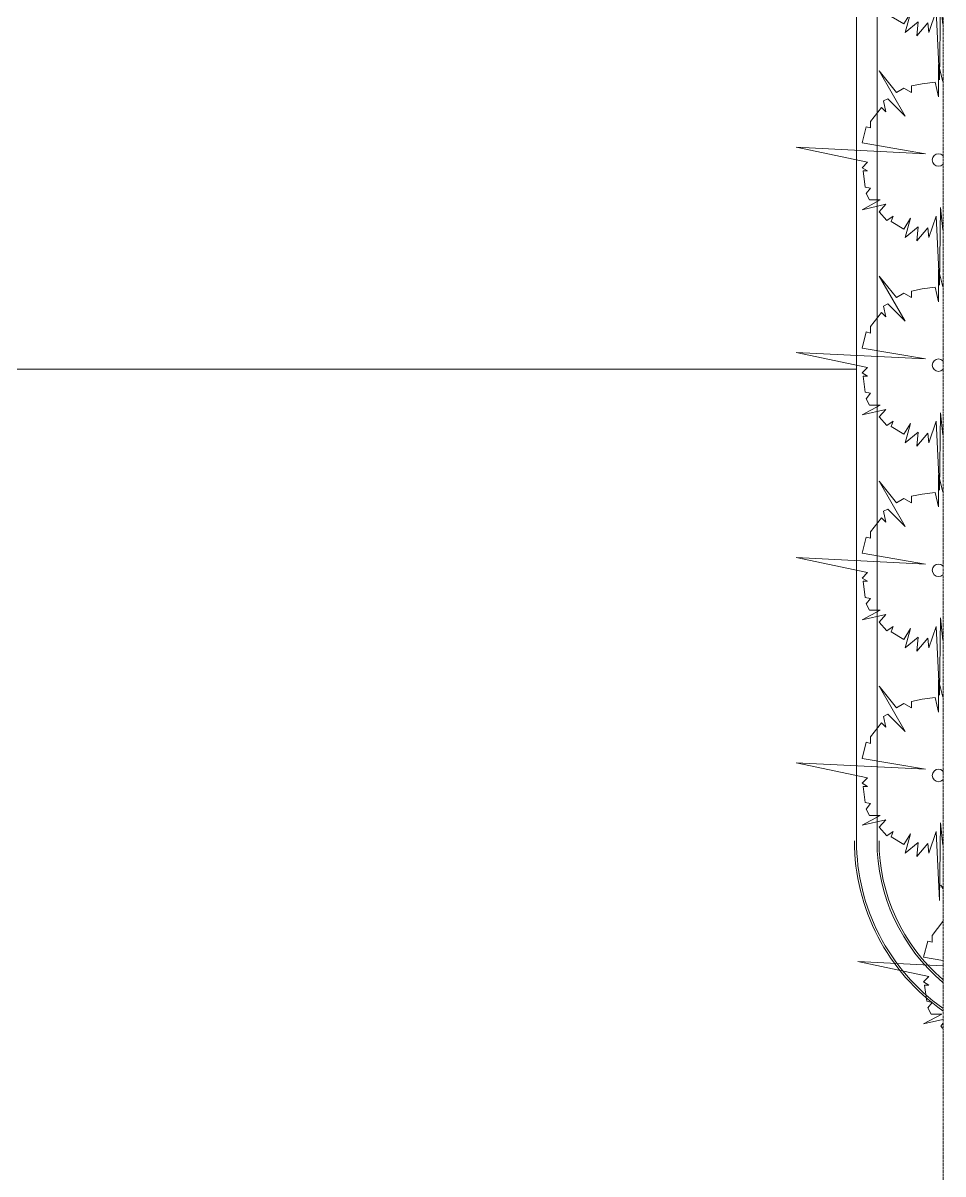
# Model space of a CAD drawing. Header units: millimetres. Extents: x 60855 to 206000, y 5274 to 78634.
# Drawn here: x 167496 to 171982, y 54663 to 60273 of the extents above; entities that cross this region are included whole.
import ezdxf

# ---------------------------------------------------------------- set-up
doc = ezdxf.new("R2010")
doc.units = ezdxf.units.MM
doc.linetypes.add('Dash - Tight', pattern=[4.5, 3, -1.5])
doc.linetypes.add('Hidden', pattern=[7.14375, 4.7625, -2.38125])
for name, color, linetype, lineweight in [('A-DETL-GENF-2', 92, 'Dash - Tight', 9), ('A-DETL-GENF-3', 92, 'Hidden', 18), ('A-FLOR', 192, 'Continuous', 9), ('A-WALL', 113, 'Continuous', 9), ('G-IMPT', 8, 'Continuous', 9), ('L-PLNT-1', 253, 'Continuous', 9)]:
    doc.layers.add(name, color=color, linetype=linetype, lineweight=lineweight)

# ---------------------------------------------------------------- blocks, each defined once
blk = doc.blocks.new('CAY MAI VAN PHUC - CAY DUC SOC_dwg-V136-TKCS_NHÀ XE 1 - MẶT BẰNG MÁI')
at = {"layer": 'G-IMPT', "flags": 128}
for points in [[(-352.4, 279.4), (-472.6, 306.7), (-359.6, 246.9), (-426.1, 246.9), (-446, 207.1), (-419.4, 173.8), (-452.7, 167.2), (-466, 67.5), (-439.4, 67.5), (-472.6, 47.6), (-439.4, 14.4), (-878.3, -78.6), (-352.4, -52.4)], [(-352.4, 335.8), (-366.2, 320), (-352.4, 303.9)], [(-352.4, -84.9), (-472.6, -105.2), (-446, -204.9), (-419.4, -198.2), (-419.4, -238.1), (-352.9, -324.5)], [(-352.4, -526.3), (-366.2, -550.4), (-352.4, -533.2)]]:
    blk.add_lwpolyline(points, dxfattribs=at)
blk = doc.blocks.new('CAY MAI VAN PHUC - CAY BONG TRANG-2256527-TKCS_NHÀ XE 1 - MẶT BẰNG MÁI')
at = {"extrusion": (0, 0, -1), "xscale": 0.7894736842105263, "yscale": 0.7894736842105263, "zscale": -0.7894736842105263, "rotation": 180}
blk.add_blockref('CAY MAI VAN PHUC - CAY DUC SOC_dwg-V136-TKCS_NHÀ XE 1 - MẶT BẰNG MÁI', (0, 0), dxfattribs=at)
blk = doc.blocks.new('CAY MAI VAN PHUC - CAY DUC SOC_dwg-V137-TKCS_NHÀ XE 1 - MẶT BẰNG MÁI')
at = {"layer": 'G-IMPT', "flags": 128}
blk.add_lwpolyline([(27.6, 430.8), (12.9, 293.4), (6.2, 771.8), (-13.8, 346.6), (-60.3, 479.5), (-67, 419.7), (-133.5, 499.4), (-126.8, 413), (-206.6, 479.5), (-173.4, 359.9), (-213.3, 426.3), (-293.1, 379.8), (-279.8, 346.6), (-319.7, 373.2), (-366.2, 320), (-326.3, 273.5), (-472.6, 306.7), (-359.6, 246.9), (-426.1, 246.9), (-446, 207.1), (-419.4, 173.8), (-452.7, 167.2), (-466, 67.5), (-439.4, 67.5), (-472.6, 47.6), (-439.4, 14.4), (-878.3, -78.6), (-80.3, -38.8), (-472.6, -105.2), (-446, -204.9), (-419.4, -198.2), (-419.4, -238.1), (-352.9, -324.5), (-326.3, -297.9), (-339.6, -364.4), (-313, -377.6), (-206.6, -271.3), (-366.2, -550.4), (-259.8, -417.5), (-213.3, -444.1), (-166.7, -417.5), (-166.7, -457.4), (-100.2, -470.7), (-19.9, -481.4), (-0.5, -390.9), (-0.5, -590.3), (26.2, -484)], dxfattribs=at)
at = {"layer": 'G-IMPT'}
blk.add_arc((0, 0), 38.6, 45, 315, dxfattribs=at)
blk = doc.blocks.new('CAY MAI VAN PHUC - CAY BONG TRANG-V138-TKCS_NHÀ XE 1 - MẶT BẰNG MÁI')
at = {"extrusion": (0, 0, -1), "xscale": 0.7894736842105263, "yscale": 0.7894736842105263, "zscale": -0.7894736842105263, "rotation": 180}
blk.add_blockref('CAY MAI VAN PHUC - CAY DUC SOC_dwg-V137-TKCS_NHÀ XE 1 - MẶT BẰNG MÁI', (0, 0), dxfattribs=at)
blk = doc.blocks.new('CAY MAI VAN PHUC - CAY BONG TRANG-V139-TKCS_NHÀ XE 1 - MẶT BẰNG MÁI')
at = {"extrusion": (0, 0, -1), "xscale": 0.7894736842105263, "yscale": 0.7894736842105263, "zscale": -0.7894736842105263, "rotation": 180}
blk.add_blockref('CAY MAI VAN PHUC - CAY DUC SOC_dwg-V137-TKCS_NHÀ XE 1 - MẶT BẰNG MÁI', (0, 0), dxfattribs=at)
blk = doc.blocks.new('BORDER VIEW - BORDER VIEW-4801287-TKCS_NHÀ XE 1 - MẶT BẰNG MÁI')
at = {"layer": 'A-DETL-GENF-3'}
blk.add_line((35481.8, 22510.2), (35481.8, 150), dxfattribs=at)

msp = doc.modelspace()

# ---------------------------------------------------------------- linework, layer by layer
at = {"layer": 'A-FLOR'}
msp.add_line((165570.1, 58586.3), (171560.1, 58586.3), dxfattribs=at)
at = {"layer": 'A-WALL'}
for p, q in [((171560.1, 56286.3), (171560.1, 61258.6)), ((171660.1, 61258.6), (171660.1, 56286.3))]:
    msp.add_line(p, q, dxfattribs=at)
for radius, end in [(1010, 235.0129), (1000, 234.6105), (1000, 234.6105), (900, 229.9694), (900, 229.9694), (890, 229.4145)]:
    msp.add_arc((172560.1, 56286.3), radius, 180, end, dxfattribs=at)

# ---------------------------------------------------------------- block references
at = {"layer": 'A-DETL-GENF-2'}
msp.add_blockref('BORDER VIEW - BORDER VIEW-4801287-TKCS_NHÀ XE 1 - MẶT BẰNG MÁI', (136500.1, 52876.3), dxfattribs=at)
at = {"layer": 'L-PLNT-1'}
for name, p in [('CAY MAI VAN PHUC - CAY BONG TRANG-V139-TKCS_NHÀ XE 1 - MẶT BẰNG MÁI', (171960.1, 60605.6)), ('CAY MAI VAN PHUC - CAY BONG TRANG-V139-TKCS_NHÀ XE 1 - MẶT BẰNG MÁI', (171960.1, 59605.6)), ('CAY MAI VAN PHUC - CAY BONG TRANG-V139-TKCS_NHÀ XE 1 - MẶT BẰNG MÁI', (171960.1, 58605.6)), ('CAY MAI VAN PHUC - CAY BONG TRANG-V139-TKCS_NHÀ XE 1 - MẶT BẰNG MÁI', (171960.1, 57605.6)), ('CAY MAI VAN PHUC - CAY BONG TRANG-V138-TKCS_NHÀ XE 1 - MẶT BẰNG MÁI', (171960.1, 56605.6)), ('CAY MAI VAN PHUC - CAY BONG TRANG-2256527-TKCS_NHÀ XE 1 - MẶT BẰNG MÁI', (172260.1, 55636.9))]:
    msp.add_blockref(name, p, dxfattribs=at)

doc.saveas('drawing.dxf')
